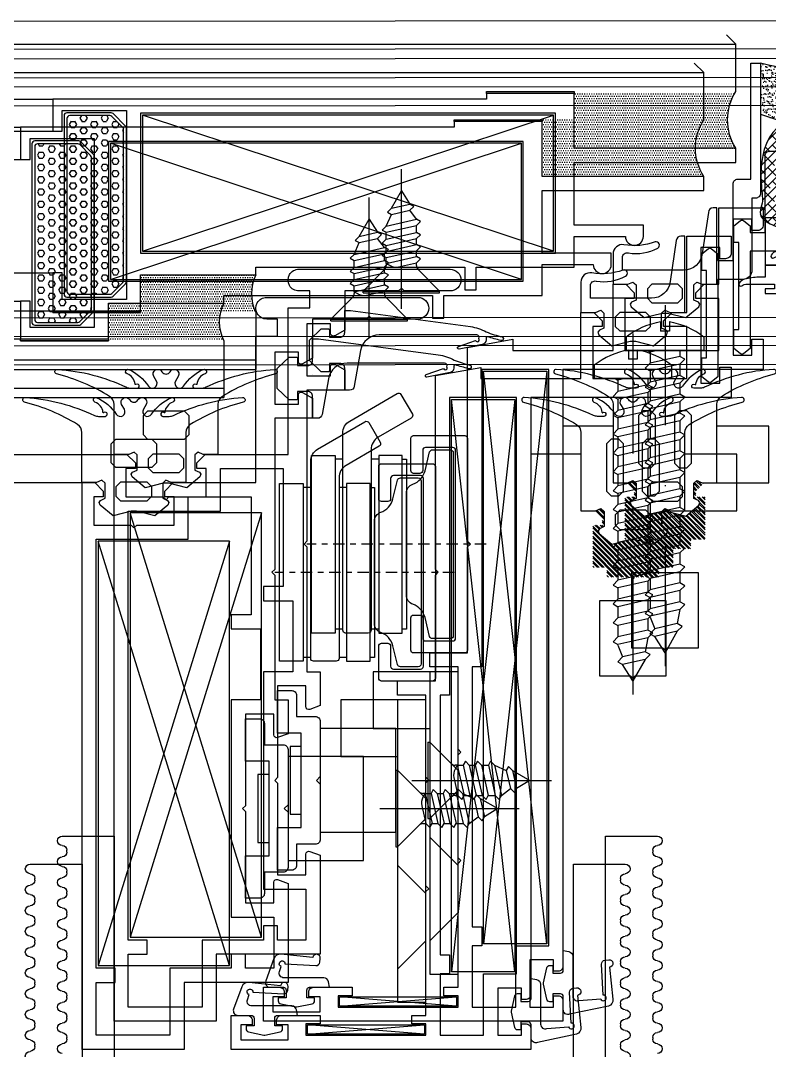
# Model space of a CAD drawing. Header units: inches. Extents: x 4821 to 127877, y 58012 to 433683.
# Drawn here: x 89971 to 90050.2, y 232329.3 to 232438.3 of the extents above; entities that cross this region are included whole.
import ezdxf
from ezdxf.xclip import XClip

# ---------------------------------------------------------------- set-up
doc = ezdxf.new("R2010")
doc.units = ezdxf.units.IN
doc.header["$MEASUREMENT"] = 0
doc.header["$XCLIPFRAME"] = 2
doc.linetypes.add('$1$Center', pattern=[29.999999, 12, -6, 6, -6])
doc.linetypes.add('$1$DASHDOT', pattern=[25.4, 12.7, -6.35, 0, -6.35])
for name, color, linetype in [('A-FURN-FIXD', 10, 'Continuous'), ('A-FURN-FREE', 10, 'Continuous'), ('A-GLAZ', 132, 'Continuous'), ('A-WAL-CMU', 7, 'Continuous'), ('A-WIN', 141, 'Continuous')]:
    doc.layers.add(name, color=color, linetype=linetype)

# ---------------------------------------------------------------- blocks, each defined once
blk = doc.blocks.new('$1$GTSY500502')
at = {"color": 151}
blk.add_lwpolyline([(-1.78, 2.38, -0.668179), (-2.07, 1.7), (-2.35, 1.7), (-2.35, 0), (-2.01, -0.29), (-1.68, 0), (0, 0), (0, -0.49), (-1, -0.49), (-1, -0.99), (1.91, -0.99, 0.15392), (2.48, -0.81, -0.807191), (2.77, -1.07, -0.191853), (2.18, -1.52, -0.072848), (0.68, -1.72), (0, -1.72), (0, -3), (-2.5, -3), (-2.5, -2.5, 0.414214), (-2.8, -2.2), (-8.2, -2.2, 0.414214), (-8.5, -2.5), (-8.5, -3), (-11, -3), (-11, -1.72), (-11.68, -1.72, -0.072848), (-13.18, -1.52, -0.191853), (-13.77, -1.07, -0.807191), (-13.48, -0.81, 0.15392), (-12.91, -0.99), (-10, -0.99), (-10, -0.49), (-11, -0.49), (-11, 0), (-9.32, 0), (-8.99, -0.29), (-8.65, 0), (-8.65, 1.7), (-8.93, 1.7, -0.668179), (-9.22, 2.38), (-7.8, 3.8), (-3.2, 3.8)], format="xyb", close=True, dxfattribs=at)
blk.add_lwpolyline([(-3.64, 0.49), (-4.13, 0), (-6.87, 0), (-7.36, 0.49), (-7.36, 1.47), (-6.87, 1.96), (-4.13, 1.96), (-3.64, 1.47)], close=True, dxfattribs=at)
blk = doc.blocks.new('$1$Fixed bracket Plan')
at = {"layer": 'A-FURN-FIXD'}
for p, q in [((76.3, 31), (76.1, 31)), ((78.5, 31), (78.3, 31)), ((80.7, 31), (80.5, 31)), ((82.9, 31), (82.7, 31)), ((85.1, 31), (84.9, 31)), ((87.3, 31), (87.1, 31)), ((89.5, 31), (89.3, 31)), ((91.7, 31), (91.5, 31)), ((93.9, 31), (93.7, 31)), ((96.1, 31), (95.9, 31)), ((96.6, 31.5), (96.6, 31.5)), ((97.6, 26), (97.6, 31.5)), ((9.7, 26), (97.6, 26)), ((97.6, -26), (9.7, -26)), ((97.6, -31.5), (97.6, -26)), ((76.1, -31), (76.3, -31)), ((78.3, -31), (78.5, -31)), ((80.5, -31), (80.7, -31)), ((82.7, -31), (82.9, -31)), ((84.9, -31), (85.1, -31)), ((87.1, -31), (87.3, -31)), ((89.3, -31), (89.5, -31)), ((91.5, -31), (91.7, -31)), ((93.7, -31), (93.9, -31)), ((95.9, -31), (96.1, -31))]:
    blk.add_line(p, q, dxfattribs=at)
for centre, start, end in [((75.1, 31.5), 0, 180), ((77.3, 31.5), 0, 180), ((79.5, 31.5), 0, 180), ((81.7, 31.5), 0, 180), ((83.9, 31.5), 0, 180), ((86.1, 31.5), 0, 180), ((88.3, 31.5), 0, 180), ((90.5, 31.5), 0, 180), ((92.7, 31.5), 0, 180), ((94.9, 31.5), 0, 180), ((97.1, 31.5), 0, 180), ((76.1, 31.5), 180, 270), ((76.3, 31.5), 270, 360), ((78.3, 31.5), 180, 270), ((78.5, 31.5), 270, 360), ((80.5, 31.5), 180, 270), ((80.7, 31.5), 270, 360), ((82.7, 31.5), 180, 270), ((82.9, 31.5), 270, 360), ((84.9, 31.5), 180, 270), ((85.1, 31.5), 270, 360), ((87.1, 31.5), 180, 270), ((87.3, 31.5), 270, 360), ((89.3, 31.5), 180, 270), ((89.5, 31.5), 270, 360), ((91.5, 31.5), 180, 270), ((91.7, 31.5), 270, 360), ((93.7, 31.5), 180, 270), ((93.9, 31.5), 270, 360), ((95.9, 31.5), 180, 270), ((96.1, 31.5), 270, 360), ((75.1, -31.5), 180, 0), ((76.1, -31.5), 90, 180), ((76.3, -31.5), 0, 90), ((77.3, -31.5), 180, 0), ((78.3, -31.5), 90, 180), ((78.5, -31.5), 0, 90), ((79.5, -31.5), 180, 0), ((80.5, -31.5), 90, 180), ((80.7, -31.5), 0, 90), ((81.7, -31.5), 180, 0), ((82.7, -31.5), 90, 180), ((82.9, -31.5), 0, 90), ((83.9, -31.5), 180, 0), ((84.9, -31.5), 90, 180), ((85.1, -31.5), 0, 90), ((86.1, -31.5), 180, 0), ((87.1, -31.5), 90, 180), ((87.3, -31.5), 0, 90), ((88.3, -31.5), 180, 0), ((89.3, -31.5), 90, 180), ((89.5, -31.5), 0, 90), ((90.5, -31.5), 180, 0), ((91.5, -31.5), 90, 180), ((91.7, -31.5), 0, 90), ((92.7, -31.5), 180, 0), ((93.7, -31.5), 90, 180), ((93.9, -31.5), 0, 90), ((94.9, -31.5), 180, 0), ((95.9, -31.5), 90, 180), ((96.1, -31.5), 0, 90), ((97.1, -31.5), 180, 0)]:
    blk.add_arc(centre, 0.5, start, end, dxfattribs=at)
blk = doc.blocks.new('$1$silicone2')
at = {"ltscale": 0.5}
h = blk.add_hatch(dxfattribs=at)
h.set_pattern_fill('ANSI38', color=21, scale=5.416667, style=0)
h.set_pattern_definition([(45, (28504.06546, 7659.8265), (-0.478770216, 0.478770216), []), (135, (28504.06546, 7659.8265), (-1.43631065, 0.478770216), [1.692708333, -1.015625])])
h.paths.add_polyline_path([(-12.41, 16.77), (-12.72, 16.52), (-12.91, 16.28), (-13.01, 16.04), (-13.03, 15.8), (-13, 15.57), (-12.95, 15.33), (-12.88, 15.09), (-12.82, 14.85), (-12.79, 14.61), (-12.79, 14.35), (-12.8, 14.07), (-12.83, 13.76), (-12.87, 13.43), (-12.9, 13.05), (-12.93, 12.63), (-12.95, 12.15), (-12.95, 11.61), (-12.92, 11.03), (-12.86, 10.41), (-12.75, 9.78), (-12.59, 9.14), (-12.37, 8.52), (-12.07, 7.92), (-11.7, 7.36), (-11.24, 6.85), (-10.71, 6.41), (-10.11, 6.02), (-9.45, 5.7), (-8.75, 5.45), (-8.02, 5.26), (-7.27, 5.15), (-6.5, 5.11), (-5.73, 5.15), (-4.98, 5.26), (-4.25, 5.45), (-3.55, 5.7), (-2.89, 6.02), (-2.29, 6.41), (-1.76, 6.85), (-1.3, 7.36), (-0.93, 7.92), (-0.63, 8.52), (-0.41, 9.14), (-0.25, 9.78), (-0.14, 10.41), (-0.08, 11.03), (-0.05, 11.61), (-0.05, 12.15), (-0.07, 12.63), (-0.1, 13.05), (-0.13, 13.43), (-0.17, 13.76), (-0.2, 14.07), (-0.21, 14.35), (-0.21, 14.61), (-0.18, 14.85), (-0.12, 15.09), (-0.05, 15.33), (0, 15.57), (0.03, 15.8), (0.01, 16.04), (-0.09, 16.28), (-0.28, 16.52), (-0.59, 16.77), (-1.03, 17.02), (-1.59, 17.28), (-2.25, 17.52), (-3, 17.73), (-3.81, 17.92), (-4.68, 18.07), (-5.58, 18.16), (-6.5, 18.19), (-7.42, 18.16), (-8.32, 18.07), (-9.19, 17.92), (-10, 17.73), (-10.75, 17.52), (-11.41, 17.28), (-11.97, 17.02)])
h = blk.add_hatch()
h.set_pattern_fill('AR-SAND', color=11, scale=0.325)
h.set_pattern_definition([(37.5, (28504.06546, 7705.84134), (-0.020472841, 0.626217725), [0, -0.494, 0, -0.5525, 0, -0.528125]), (7.5, (28504.0655, 7705.8413), (0.57517743, 0.917197471), [0, -0.2665, 0, -0.44525, 0, -0.170625]), (327.5, (28503.6657, 7705.84134), (1.012096105, 0.001839192), [0, -0.1625, 0, -0.585, 0, -0.76375]), (317.5, (28503.6657, 7705.8413), (0.976991146, 0.285244559), [0, -0.08125, 0, -0.3835, 0, -0.43875])])
edge = h.paths.add_edge_path()
edge.add_arc((-7.69, -32.01), 32.92, 88.3807, 99.2846)
edge.add_line((-13, 0.48), (-13, 5.42))
edge.add_line((-13, 5.42), (-10.47, 6.26))
edge.add_line((-10.47, 6.26), (-10.11, 6.02))
edge.add_line((-10.11, 6.02), (-9.45, 5.7))
edge.add_line((-9.45, 5.7), (-8.75, 5.45))
edge.add_line((-8.75, 5.45), (-8.02, 5.26))
edge.add_line((-8.02, 5.26), (-7.27, 5.15))
edge.add_line((-7.27, 5.15), (-6.5, 5.11))
edge.add_line((-6.5, 5.11), (-5.73, 5.15))
edge.add_line((-5.73, 5.15), (-4.98, 5.26))
edge.add_line((-4.98, 5.26), (-4.25, 5.45))
edge.add_line((-4.25, 5.45), (-3.55, 5.7))
edge.add_line((-3.55, 5.7), (-2.89, 6.02))
edge.add_line((-2.89, 6.02), (-2.53, 6.26))
edge.add_line((-2.53, 6.26), (0, 5.42))
edge.add_line((0, 5.42), (0, 0))
edge.add_arc((-6.5, -23.05), 23.95, 74.2533, 90.6193)
at = {"color": 21, "ltscale": 0.5}
blk.add_lwpolyline([(-12.41, 16.77), (-12.72, 16.52), (-12.91, 16.28), (-13.01, 16.04), (-13.03, 15.8), (-13, 15.57), (-12.95, 15.33), (-12.88, 15.09), (-12.82, 14.85), (-12.79, 14.61), (-12.79, 14.35), (-12.8, 14.07), (-12.83, 13.76), (-12.87, 13.43), (-12.9, 13.05), (-12.93, 12.63), (-12.95, 12.15), (-12.95, 11.61), (-12.92, 11.03), (-12.86, 10.41), (-12.75, 9.78), (-12.59, 9.14), (-12.37, 8.52), (-12.07, 7.92), (-11.7, 7.36), (-11.24, 6.85), (-10.71, 6.41), (-10.11, 6.02), (-9.45, 5.7), (-8.75, 5.45), (-8.02, 5.26), (-7.27, 5.15), (-6.5, 5.11), (-5.73, 5.15), (-4.98, 5.26), (-4.25, 5.45), (-3.55, 5.7), (-2.89, 6.02), (-2.29, 6.41), (-1.76, 6.85), (-1.3, 7.36), (-0.93, 7.92), (-0.63, 8.52), (-0.41, 9.14), (-0.25, 9.78), (-0.14, 10.41), (-0.08, 11.03), (-0.05, 11.61), (-0.05, 12.15), (-0.07, 12.63), (-0.1, 13.05), (-0.13, 13.43), (-0.17, 13.76), (-0.2, 14.07), (-0.21, 14.35), (-0.21, 14.61), (-0.18, 14.85), (-0.12, 15.09), (-0.05, 15.33), (0, 15.57), (0.03, 15.8), (0.01, 16.04), (-0.09, 16.28), (-0.28, 16.52), (-0.59, 16.77), (-1.03, 17.02), (-1.59, 17.28), (-2.25, 17.52), (-3, 17.73), (-3.81, 17.92), (-4.68, 18.07), (-5.58, 18.16), (-6.5, 18.19), (-7.42, 18.16), (-8.32, 18.07), (-9.19, 17.92), (-10, 17.73), (-10.75, 17.52), (-11.41, 17.28), (-11.97, 17.02)], close=True, dxfattribs=at)
blk.add_lwpolyline([(-10.47, 6.26), (-13, 5.42), (-13, 1), (-14, 0, -0.12901), (0, 0), (0, 5.42), (-2.53, 6.26)], format="xyb", dxfattribs=at)
blk = doc.blocks.new('$1$Stay Arm 93652400PI')
at = {"layer": 'A-FURN-FIXD', "linetype": '$1$Center', "ltscale": 0.1}
blk.add_line((147.23, 130.15), (147.23, 149.12), dxfattribs=at)
at = {"layer": 'A-FURN-FIXD'}
for p, q in [((138.23, 145.32), (138.23, 146.12)), ((156.23, 145.32), (156.23, 146.12)), ((138.23, 141.52), (138.23, 142.32)), ((138.23, 141.52), (138.23, 142.32)), ((156.23, 141.52), (156.23, 142.3))]:
    blk.add_line(p, q, dxfattribs=at)
for points in [[(137.83, 146.12), (137.83, 148.62), (156.63, 148.62), (156.63, 146.12)], [(137.83, 139.02), (156.63, 139.02), (156.63, 141.52), (137.83, 141.52)]]:
    blk.add_lwpolyline(points, close=True, dxfattribs=at)
for points in [[(157.25, 142.32), (138.13, 142.32, -0.414214), (137.83, 142.62), (137.83, 145.02, -0.414214), (138.13, 145.32), (158.97, 145.32, -0.26675), (160.27, 144.58), (163.18, 139.58, -0.414214), (163.08, 139.17), (161, 137.96, -0.414214), (160.59, 138.07), (158.55, 141.58, 0.26675)], [(137.47, 136.13), (139.47, 136.62, 0.253533), (140.87, 137.91, -0.319758), (141.82, 138.58), (152.65, 138.58, -0.319758), (153.59, 137.91, 0.253533), (155, 136.62), (157, 136.13, -0.344221), (157.22, 135.83), (157.22, 133.93, -0.414214), (156.92, 133.63), (137.54, 133.63, -0.414214), (137.24, 133.93), (137.24, 135.83, -0.344221)], [(158.43, 132.12), (136.03, 132.12, -0.414214), (135.73, 132.42), (135.73, 137.82, -0.414214), (136.03, 138.12), (139.43, 138.12, -0.414214), (139.73, 137.82), (139.73, 137.16, -0.414214), (139.43, 136.86), (137.29, 136.86, 0.414214), (136.99, 136.56), (136.99, 133.68, 0.414214), (137.29, 133.38), (157.17, 133.38, 0.414214), (157.47, 133.68), (157.47, 136.56, 0.414214), (157.17, 136.86), (155.03, 136.86, -0.414214), (154.73, 137.16), (154.73, 137.82, -0.414214), (155.03, 138.12), (158.43, 138.12, -0.414214), (158.73, 137.82), (158.73, 132.42, -0.414214)]]:
    blk.add_lwpolyline(points, format="xyb", close=True, dxfattribs=at)
blk.add_lwpolyline([(156.23, 139.02), (156.23, 138.58), (138.23, 138.58), (138.23, 139.02)], dxfattribs=at)
blk = doc.blocks.new('$1$GTSY500109')
at = {"layer": 'A-FURN-FIXD'}
blk.add_lwpolyline([(5.93, -8.75, 0.57735), (5.07, -8.75, -1), (4.2, -8.25), (4.49, -7.75, 0.965781), (3.64, -7.22, -0.138673), (1.56, -8.98, -1.037842), (1.37, -8.52, 0.283592), (2.23, -7.43, -0.584426), (2.31, -7.4, 1.39494), (2.44, -7), (1.75, -7, 0.111575), (1.32, -7.1, -0.09543), (-6.01, -9, -0.91232), (-6.08, -8.51, 0.076551), (-0.47, -6.14, 0.260148), (0, -5.29), (0, 0), (1.56, 0), (2.11, -0.24), (2.45, 0.05), (2.45, 1.67), (1.96, 1.89), (1.81, 2.1), (1.92, 2.38), (3.29, 3.53), (5.21, 3.03), (5.79, 3.03), (7.71, 3.53), (9.08, 2.38), (9.19, 2.1), (9.03, 1.89), (8.55, 1.67), (8.55, 0.05), (8.88, -0.24), (9.44, 0), (11, 0), (11, -5.29, 0.260148), (11.47, -6.14, 0.076551), (17.08, -8.51, -0.91232), (17, -9, -0.09543), (9.68, -7.1, 0.111575), (9.25, -7), (8.55, -7, 1.39494), (8.69, -7.4, -0.584426), (8.77, -7.43, 0.283592), (9.62, -8.52, -1.037842), (9.43, -8.98, -0.138673), (7.36, -7.22, 0.965781), (6.51, -7.75), (6.8, -8.25, -1)], format="xyb", close=True, dxfattribs=at)
for points in [[(4.13, -0.07), (3.64, 0.42), (3.64, 1.47), (4.13, 1.96), (6.87, 1.96), (7.36, 1.47), (7.36, 0.42), (6.87, -0.07)], [(3.59, -4.6), (3.1, -4.11), (3.1, -2.07), (3.59, -1.58), (7.41, -1.58), (7.9, -2.07), (7.9, -4.11), (7.41, -4.6)]]:
    blk.add_lwpolyline(points, close=True, dxfattribs=at)
blk = doc.blocks.new('$1$Flat head screw 4.2x9mm')
at = {"color": 2}
blk.add_line((0, 1.7), (0, -13.07), dxfattribs=at)
at = {"color": 71}
for p, q in [((-4.05, 0), (-4.05, -0.19)), ((4.05, 0), (-4.05, 0)), ((4.05, 0), (4.05, -0.19)), ((4.05, -0.19), (-4.05, -0.19)), ((-4.05, -0.19), (-1.78, -2.47)), ((4.05, -0.19), (1.78, -2.47)), ((-1.6, -3.17), (-2.02, -3.59)), ((0.29, -2.74), (-1.6, -3.17)), ((-1.6, -2.89), (-1.6, -3.17)), ((1.6, -3.1), (-1.6, -3.83)), ((1.6, -3.1), (1.19, -2.88)), ((1.6, -3.1), (1.6, -2.89)), ((1.6, -3.1), (1.6, -3.73)), ((-2.02, -3.59), (-1.6, -3.83)), ((1.6, -3.73), (-1.6, -4.45)), ((-1.6, -3.83), (-1.6, -4.45)), ((2.02, -3.96), (1.6, -3.73)), ((1.6, -4.38), (2.02, -3.96)), ((-1.6, -4.45), (-2.02, -4.87)), ((-2.02, -4.87), (-1.6, -5.11)), ((1.6, -4.38), (-1.6, -5.11)), ((1.6, -5.01), (-1.6, -5.73)), ((-1.6, -5.11), (-1.6, -5.73)), ((1.6, -4.38), (1.6, -5.01)), ((2.02, -5.24), (1.6, -5.01)), ((1.6, -5.66), (2.02, -5.24)), ((-1.6, -5.73), (-2.02, -6.15)), ((-2.02, -6.15), (-1.6, -6.39)), ((1.6, -5.66), (-1.6, -6.39)), ((-1.6, -6.39), (-1.6, -7.12)), ((1.6, -6.4), (-1.6, -7.12)), ((1.6, -5.66), (1.6, -6.4)), ((2.02, -6.63), (1.6, -6.4)), ((-1.6, -7.12), (-2.02, -7.55)), ((-2.02, -7.55), (-1.6, -7.78)), ((1.6, -7.05), (-1.6, -7.78)), ((1.6, -7.05), (1.06, -8.29)), ((1.6, -7.05), (2.02, -6.63)), ((-1.6, -7.78), (-0.88, -8.73)), ((1.06, -8.29), (-0.88, -8.73)), ((1.48, -8.52), (1.06, -8.29)), ((1.06, -8.95), (1.48, -8.52)), ((-0.88, -8.73), (-1.3, -9.15)), ((-1.3, -9.15), (-0.88, -9.38)), ((1.06, -8.95), (-0.88, -9.38)), ((0, -10.79), (-0.88, -9.38)), ((1.06, -8.95), (0, -10.79))]:
    blk.add_line(p, q, dxfattribs=at)
for centre, radius, start, end in [((-2.2, -2.89), 0.6, 0, 45), ((0.57, -3.99), 1.28, 60.7936, 102.7393), ((2.2, -2.89), 0.6, 135, 180)]:
    blk.add_arc(centre, radius, start, end, dxfattribs=at)
blk = doc.blocks.new('$1$closekit')
at = {"layer": 'A-FURN-FREE'}
for p, q in [((-19.4, 14), (-16.4, 17)), ((-19.4, 9), (-16.4, 6)), ((-19.4, 1.05), (-16.4, 4.05)), ((-16.4, 4.05), (-18.67, 1.78)), ((-16.21, 4.05), (-16.4, 4.05)), ((-16.4, -4.05), (-16.4, 4.05)), ((-16.21, -4.05), (-16.21, 4.05)), ((-25.36, 1.3), (-25.59, 0.88)), ((-24.94, 0.88), (-25.36, 1.3)), ((-23.99, 1.6), (-24.94, 0.88)), ((-23.75, 2.02), (-23.99, 1.6)), ((-23.26, -1.6), (-23.99, 1.6)), ((-23.33, 1.6), (-23.75, 2.02)), ((-22.61, -1.6), (-23.33, 1.6)), ((-22.6, 1.6), (-23.33, 1.6)), ((-22.36, 2.02), (-22.6, 1.6)), ((-21.87, -1.6), (-22.6, 1.6)), ((-21.94, 1.6), (-22.36, 2.02)), ((-21.32, 1.6), (-21.94, 1.6)), ((-21.22, -1.6), (-21.94, 1.6)), ((-21.08, 2.02), (-21.32, 1.6)), ((-20.59, -1.6), (-21.32, 1.6)), ((-20.66, 1.6), (-21.08, 2.02)), ((-20.04, 1.6), (-20.66, 1.6)), ((-19.94, -1.6), (-20.66, 1.6)), ((-19.8, 2.02), (-20.04, 1.6)), ((-19.31, -1.6), (-20.04, 1.6)), ((-19.38, 1.6), (-19.8, 2.02)), ((-18.95, -0.29), (-19.38, 1.6)), ((-19.1, 1.6), (-19.38, 1.6)), ((-14.51, 0), (-29.28, 0)), ((-27, 0), (-25.59, 0.88)), ((-25.15, -1.06), (-27, 0)), ((-25.15, -1.06), (-25.59, 0.88)), ((-24.5, -1.06), (-24.94, 0.88)), ((-25.15, -1.06), (-24.73, -1.48)), ((-24.73, -1.48), (-24.5, -1.06)), ((-23.26, -1.6), (-24.5, -1.06)), ((-19.4, -1.05), (-16.4, -4.05)), ((-23.26, -1.6), (-22.84, -2.02)), ((-22.84, -2.02), (-22.61, -1.6)), ((-21.87, -1.6), (-22.61, -1.6)), ((-21.87, -1.6), (-21.45, -2.02)), ((-21.45, -2.02), (-21.22, -1.6)), ((-20.59, -1.6), (-21.22, -1.6)), ((-20.59, -1.6), (-20.17, -2.02)), ((-20.17, -2.02), (-19.94, -1.6)), ((-19.31, -1.6), (-19.94, -1.6)), ((-19.31, -1.6), (-19.08, -1.19)), ((-19.31, -1.6), (-19.1, -1.6)), ((-16.4, -4.05), (-18.67, -1.78)), ((-16.21, -4.05), (-16.4, -4.05))]:
    blk.add_line(p, q, dxfattribs=at)
blk.add_lwpolyline([(-16.4, -11.5), (-16.4, 20.5), (-19.4, 20.5), (-19.4, -11.5), (-10.4, -11.5), (-10.4, -5.5), (-16.4, -5.5)], dxfattribs=at)
blk.add_lwpolyline([(-4.3, -6.75, -0.414214), (-4.8, -6.25), (-4.8, -0.4), (-4.4, 0), (-4.8, 0.4), (-4.8, 6.25, -0.414214), (-4.3, 6.75), (-2.3, 6.75), (-2.3, 9, -0.414214), (-1.8, 9.5), (-0.3, 9.5), (-0.3, 5), (-2.8, 5), (-2.8, -5), (-0.3, -5), (-0.3, -9.5), (-1.8, -9.5, -0.414214), (-2.3, -9), (-2.3, -6.75)], format="xyb", close=True, dxfattribs=at)
for points in [[(-12.8, 5.5), (-12.8, -5.5), (-4.8, -5.5), (-4.8, 5.5)], [(-2.8, -3.59), (-1.62, -3.59), (-1.62, 3.59), (-2.8, 3.59)]]:
    blk.add_lwpolyline(points, close=True, dxfattribs=at)
for centre, radius, start, end in [((-19.1, 2.2), 0.6, 270, 315), ((-20.2, -0.57), 1.28, 330.7936, 12.7393), ((-19.1, -2.2), 0.6, 45, 90)]:
    blk.add_arc(centre, radius, start, end, dxfattribs=at)
blk = doc.blocks.new('$1$latsg')
at = {"color": 16}
blk.add_line((0, -4.63), (0, -4.63), dxfattribs=at)
at = {"color": 151}
blk.add_lwpolyline([(0, -2.33, -0.414214), (-0.5, -2.83), (-1.6, -2.83), (-1.6, -2.05, 0.414214), (-1.7, -1.95), (-2.49, -1.95), (-3.73, -3.14), (-3.73, -5.28), (-2.49, -6.47), (-1.7, -6.47, 0.414214), (-1.6, -6.37), (-1.6, -5.59), (-0.5, -5.59, -0.414214), (0, -6.09), (0, -8.42), (0.49, -8.42, 0.033024), (0.62, -8.41), (13.31, -6.73, 0.089231), (14.99, -6.16, -0.031349), (16.66, -5.63, 1.042186), (16.52, -5.25, 0.003956), (15.1, -5.64, -0.540004), (14.96, -5.55), (14.96, -5.32, 0.357511), (14.56, -4.83), (12.11, -4.34, 0.933108), (12.03, -4.63), (13.86, -5.26, -1.216572), (14.2, -5.46, -0.554991), (13.97, -5.84), (3.65, -5.84, -0.36397), (1.68, -4.19), (1.02, -0.41, 0.36397), (0.52, 0), (0, 0)], format="xyb", close=True, dxfattribs=at)
blk = doc.blocks.new('$1$GTSY500112')
at = {"layer": 'A-FURN-FIXD'}
blk.add_lwpolyline([(5.93, -11.75, 0.57735), (5.07, -11.75, -1), (4.2, -11.25), (4.49, -10.75, 0.965781), (3.64, -10.22, -0.138673), (1.56, -11.98, -1.037842), (1.37, -11.52, 0.283592), (2.23, -10.43, -0.584426), (2.31, -10.4, 1.39494), (2.44, -10), (1.75, -10, 0.111575), (1.32, -10.1, -0.09543), (-6.01, -12, -0.91232), (-6.08, -11.51, 0.076551), (-0.47, -9.14, 0.260148), (0, -8.29), (0, 0), (1.56, 0), (2.11, -0.24), (2.45, 0.05), (2.45, 1.67), (1.96, 1.89), (1.81, 2.1), (1.92, 2.38), (3.29, 3.53), (5.21, 3.03), (5.79, 3.03), (7.71, 3.53), (9.08, 2.38), (9.19, 2.1), (9.03, 1.89), (8.55, 1.67), (8.55, 0.05), (8.88, -0.24), (9.44, 0), (11, 0), (11, -8.29, 0.260148), (11.47, -9.14, 0.076551), (17.08, -11.51, -0.91232), (17, -12, -0.09543), (9.68, -10.1, 0.111575), (9.25, -10), (8.55, -10, 1.39494), (8.69, -10.4, -0.584426), (8.77, -10.43, 0.283592), (9.62, -11.52, -1.037842), (9.43, -11.98, -0.138673), (7.36, -10.22, 0.965781), (6.51, -10.75), (6.8, -11.25, -1)], format="xyb", close=True, dxfattribs=at)
for points in [[(4.13, -0.07), (3.64, 0.42), (3.64, 1.47), (4.13, 1.96), (6.87, 1.96), (7.36, 1.47), (7.36, 0.42), (6.87, -0.07)], [(4.01, -1.58), (4.5, -2.07), (4.5, -7.11), (4.01, -7.6), (3.19, -7.6), (2.7, -7.11), (2.7, -2.07), (3.19, -1.58)], [(7.81, -7.6), (6.99, -7.6), (6.5, -7.11), (6.5, -2.07), (6.99, -1.58), (7.81, -1.58), (8.3, -2.07), (8.3, -7.11)]]:
    blk.add_lwpolyline(points, close=True, dxfattribs=at)
blk = doc.blocks.new('$1$butile2')
h = blk.add_hatch(color=11)
h.dxf.hatch_style = 1
h.paths.add_polyline_path([(9.3, 0.2), (0, 0.2), (0, 0), (9.3, 0)])
at = {"color": 11}
blk.add_lwpolyline([(9.3, 0.2), (0, 0.2), (0, 0), (9.3, 0)], close=True, dxfattribs=at)
blk = doc.blocks.new('$1$inner silicone')
h = blk.add_hatch()
h.set_pattern_fill('DOTS', scale=4)
h.paths.add_polyline_path([(12.2, 0), (12.2, -0.2), (12.2, -4), (0, -4, 0.23607), (0, 0)])
at = {"color": 7}
blk.add_line((12.2, -0.2), (12.2, 0), dxfattribs=at)
blk.add_arc((-4, -2), 4.47, 333.4347, 26.5653, dxfattribs=at)
blk = doc.blocks.new('$1$RHS4.2x32')
at = {"layer": 'A-FURN-FIXD'}
for p, q in [((1.42, 4.1), (0, 4.1)), ((0, -4.1), (0, 4.1)), ((-29.98, 1.61), (-30.26, 1.09)), ((-29.45, 1.09), (-29.98, 1.61)), ((-28.23, 1.58), (-29.45, 1.09)), ((-27.85, 2.1), (-28.13, 1.58)), ((-27.42, -1.58), (-28.13, 1.58)), ((-27.33, 1.58), (-27.85, 2.1)), ((-26.14, 1.58), (-27.33, 1.58)), ((-26.61, -1.58), (-27.33, 1.58)), ((-25.85, 2.1), (-26.14, 1.58)), ((-25.42, -1.58), (-26.14, 1.58)), ((-25.33, 1.58), (-25.85, 2.1)), ((-24.61, -1.58), (-25.33, 1.58)), ((-24.14, 1.58), (-25.33, 1.58)), ((-23.85, 2.1), (-24.14, 1.58)), ((-23.43, -1.58), (-24.14, 1.58)), ((-23.33, 1.58), (-23.85, 2.1)), ((-22.62, -1.58), (-23.33, 1.58)), ((-22.14, 1.58), (-23.33, 1.58)), ((-21.86, 2.1), (-22.14, 1.58)), ((-21.43, -1.58), (-22.14, 1.58)), ((-21.33, 1.58), (-21.86, 2.1)), ((-20.62, -1.58), (-21.33, 1.58)), ((-20.15, 1.58), (-21.33, 1.58)), ((-19.86, 2.1), (-20.15, 1.58)), ((-19.43, -1.58), (-20.15, 1.58)), ((-19.86, 2.1), (-19.34, 1.58)), ((-18.62, -1.58), (-19.34, 1.58)), ((-18.15, 1.58), (-19.34, 1.58)), ((-17.86, 2.1), (-18.15, 1.58)), ((-17.43, -1.58), (-18.15, 1.58)), ((-17.34, 1.58), (-17.86, 2.1)), ((-16.63, -1.58), (-17.34, 1.58)), ((-16.15, 1.58), (-17.34, 1.58)), ((-15.86, 2.1), (-16.15, 1.58)), ((-15.44, -1.58), (-16.15, 1.58)), ((-15.34, 1.58), (-15.86, 2.1)), ((-14.63, -1.58), (-15.34, 1.58)), ((-14.15, 1.58), (-15.34, 1.58)), ((-13.87, 2.1), (-14.15, 1.58)), ((-13.44, -1.58), (-14.15, 1.58)), ((-13.44, -1.58), (-14.15, 1.58)), ((-13.34, 1.58), (-13.87, 2.1)), ((-12.63, -1.58), (-13.34, 1.58)), ((-12.16, 1.58), (-13.34, 1.58)), ((-11.87, 2.1), (-12.16, 1.58)), ((-11.44, -1.58), (-12.16, 1.58)), ((-11.35, 1.58), (-11.87, 2.1)), ((-10.63, -1.58), (-11.35, 1.58)), ((-10.16, 1.58), (-11.35, 1.58)), ((-9.87, 2.1), (-10.16, 1.58)), ((-9.45, -1.58), (-10.16, 1.58)), ((-9.35, 1.58), (-9.87, 2.1)), ((-8.64, -1.58), (-9.35, 1.58)), ((-8.16, 1.58), (-9.35, 1.58)), ((-7.88, 2.1), (-8.16, 1.58)), ((-7.45, -1.58), (-8.16, 1.58)), ((-7.35, 1.58), (-7.88, 2.1)), ((-6.64, -1.58), (-7.35, 1.58)), ((-6.17, 1.58), (-7.35, 1.58)), ((-5.88, 2.1), (-6.17, 1.58)), ((-5.45, -1.58), (-6.17, 1.58)), ((-5.36, 1.58), (-5.88, 2.1)), ((-4.64, -1.58), (-5.36, 1.58)), ((-4.17, 1.58), (-5.36, 1.58)), ((-3.88, 2.1), (-4.17, 1.58)), ((-3.45, -1.58), (-4.17, 1.58)), ((-3.45, -1.58), (-4.17, 1.58)), ((-3.36, 1.58), (-3.88, 2.1)), ((-2.64, -1.58), (-3.36, 1.58)), ((-2.17, 1.58), (-3.36, 1.58)), ((-1.88, 2.1), (-2.17, 1.58)), ((-1.46, -1.58), (-2.17, 1.58)), ((-1.36, 1.58), (-1.88, 2.1)), ((-0.65, -1.58), (-1.36, 1.58)), ((-0.17, 1.58), (-1.36, 1.58)), ((0, 1.89), (-0.17, 1.58)), ((0, 0.81), (-0.17, 1.58)), ((-32, 0), (-30.26, 1.09)), ((-29.72, -1.3), (-32, 0)), ((-29.72, -1.3), (-30.26, 1.09)), ((-28.91, -1.3), (-29.45, 1.09)), ((3.05, 0.46), (2.04, 0.46)), ((2.04, -0.46), (2.04, 0.46)), ((3.05, -0.46), (2.04, -0.46)), ((-29.72, -1.3), (-29.2, -1.82)), ((-29.2, -1.82), (-28.91, -1.3)), ((-27.42, -1.58), (-28.91, -1.3)), ((-27.42, -1.58), (-26.9, -2.1)), ((-26.9, -2.1), (-26.61, -1.58)), ((-25.42, -1.58), (-26.61, -1.58)), ((-25.42, -1.58), (-24.9, -2.1)), ((-24.9, -2.1), (-24.61, -1.58)), ((-23.43, -1.58), (-24.61, -1.58)), ((-23.43, -1.58), (-22.9, -2.1)), ((-22.9, -2.1), (-22.62, -1.58)), ((-21.43, -1.58), (-22.62, -1.58)), ((-21.43, -1.58), (-20.91, -2.1)), ((-20.91, -2.1), (-20.62, -1.58)), ((-19.43, -1.58), (-20.62, -1.58)), ((-19.43, -1.58), (-18.91, -2.1)), ((-18.91, -2.1), (-18.62, -1.58)), ((-17.43, -1.58), (-18.62, -1.58)), ((-17.43, -1.58), (-16.91, -2.1)), ((-16.91, -2.1), (-16.63, -1.58)), ((-15.44, -1.58), (-16.63, -1.58)), ((-15.44, -1.58), (-14.91, -2.1)), ((-14.91, -2.1), (-14.63, -1.58)), ((-13.44, -1.58), (-14.63, -1.58)), ((-13.44, -1.58), (-12.92, -2.1)), ((-12.92, -2.1), (-12.63, -1.58)), ((-11.44, -1.58), (-12.63, -1.58)), ((-11.44, -1.58), (-10.92, -2.1)), ((-10.92, -2.1), (-10.63, -1.58)), ((-9.45, -1.58), (-10.63, -1.58)), ((-9.45, -1.58), (-8.92, -2.1)), ((-8.92, -2.1), (-8.64, -1.58)), ((-7.45, -1.58), (-8.64, -1.58)), ((-7.45, -1.58), (-6.93, -2.1)), ((-6.93, -2.1), (-6.64, -1.58)), ((-5.45, -1.58), (-6.64, -1.58)), ((-5.45, -1.58), (-4.93, -2.1)), ((-4.93, -2.1), (-4.64, -1.58)), ((-3.45, -1.58), (-4.64, -1.58)), ((-3.45, -1.58), (-2.93, -2.1)), ((-2.93, -2.1), (-2.64, -1.58)), ((-1.46, -1.58), (-2.64, -1.58)), ((-1.46, -1.58), (-0.93, -2.1)), ((-0.93, -2.1), (-0.65, -1.58)), ((0, -1.58), (-0.65, -1.58)), ((1.42, -4.1), (0, -4.1))]:
    blk.add_line(p, q, dxfattribs=at)
at = {"layer": 'A-FURN-FIXD', "linetype": '$1$DASHDOT'}
blk.add_line((4.78, 0), (-34, 0), dxfattribs=at)
at = {"layer": 'A-FURN-FIXD'}
for centre, start, end in [((-5.01, -0.91), 9.6294, 37.9057), ((-5.01, 0.91), 322.0943, 350.3706)]:
    blk.add_arc(centre, 8.15, start, end, dxfattribs=at)
blk = doc.blocks.new('CURTT')
at = {"layer": 'A-FURN-FIXD', "extrusion": (1.56101e-06, 5.69003e-07, 1)}
h = blk.add_hatch(dxfattribs=at)
h.set_pattern_fill('DOTS', color=256, scale=4, angle=179.9998)
h.set_pattern_definition([(179.999781, (913475.02163, -1516841.0507), (-0.1250009554, -0.249999522), [0, -0.25])])
h.paths.add_polyline_path([(905556.88, -1520287.19), (905539.78, -1520287.19, 0.293351), (905539.78, -1520281.19), (905556.88, -1520281.19), (905556.88, -1520281.39)])
h = blk.add_hatch(dxfattribs=at)
h.set_pattern_fill('HEX', color=256, scale=3, angle=179.9998)
h.set_pattern_definition([(179.999781, (907119.1475, -1514499.8986), (-2.48e-06, -0.64951905), [0.375, -0.75]), (299.999781, (907119.1475, -1514499.8986), (0.56250124, 0.32475738), [0.375, -0.75]), (239.999781, (907118.7725, -1514499.8986), (0.56249876, -0.324761676), [0.375, -0.75])])
edge = h.paths.add_edge_path()
edge.add_line((905610.28, -1520302.64), (905606.03, -1520302.64))
edge.add_arc((905606.03, -1520302.34), 0.3, 944.9998, 989.9998, ccw=False)
edge.add_line((905605.82, -1520302.56), (905604.67, -1520301.41))
edge.add_arc((905604.88, -1520301.19), 0.3, 899.9998, 944.9998, ccw=False)
edge.add_line((905604.58, -1520301.19), (905604.58, -1520285.19))
edge.add_arc((905604.88, -1520285.19), 0.3, 854.9998, 899.9998, ccw=False)
edge.add_line((905604.67, -1520284.98), (905605.82, -1520283.83))
edge.add_arc((905606.03, -1520284.04), 0.3, 809.9998, 854.9998, ccw=False)
edge.add_line((905606.03, -1520283.74), (905610.28, -1520283.74))
edge.add_arc((905610.28, -1520284.04), 0.3, 719.9998, 809.9998, ccw=False)
edge.add_line((905610.58, -1520284.04), (905610.58, -1520302.34))
edge.add_arc((905610.28, -1520302.34), 0.3, 989.9998, 1079.9998, ccw=False)
h = blk.add_hatch(dxfattribs=at)
h.set_pattern_fill('ANSI32', color=256, angle=179.9998)
h.set_pattern_definition([(224.999781, (893091.2838, -1521939.0115), (0.26516403, -0.265166056), []), (224.999781, (893091.10704, -1521939.0115), (0.26516403, -0.265166056), [])])
h.paths.add_polyline_path([(905543.03, -1520328.59), (905544.53, -1520328.59), (905544.53, -1520329.59), (905546.98, -1520329.59), (905547.28, -1520329.89), (905547.58, -1520329.59), (905550.03, -1520329.59), (905550.03, -1520328.59), (905551.53, -1520328.59), (905551.53, -1520324.09), (905550.53, -1520324.09), (905550.53, -1520323.49), (905551.43, -1520322.59), (905551.22, -1520322.59), (905550.67, -1520322.35), (905550.33, -1520322.65), (905550.33, -1520324.27), (905550.82, -1520324.48), (905550.97, -1520324.69), (905550.87, -1520324.97), (905549.5, -1520326.12), (905547.57, -1520325.63), (905547, -1520325.63), (905545.07, -1520326.12), (905543.7, -1520324.97), (905543.6, -1520324.69), (905543.75, -1520324.48), (905544.23, -1520324.27), (905544.23, -1520322.65), (905543.9, -1520322.35), (905543.35, -1520322.59), (905543.13, -1520322.59), (905544.03, -1520323.49), (905544.03, -1520324.09), (905543.03, -1520324.09)])
for p, q in [((905539.78, -1520281.19, 0), (905539.78, -1520276.19, 0)), ((905602.58, -1520298.09, 0), (905559.08, -1520283.69, 0)), ((905559.08, -1520298.09, 0), (905602.58, -1520283.69, 0)), ((905559.78, -1520310.79, 0), (905566.48, -1520371.39, 0)), ((905559.78, -1520371.39, 0), (905566.48, -1520310.79, 0)), ((905589.98, -1520370.69, 0), (905603.88, -1520325.79, 0)), ((905589.98, -1520325.79, 0), (905603.88, -1520370.69, 0)), ((905569.33, -1520377.99, 0), (905581.73, -1520376.99, 0)), ((905581.73, -1520377.99, 0), (905569.33, -1520376.99, 0))]:
    blk.add_line(p, q, dxfattribs=at)
at = {"layer": 'A-FURN-FIXD', "extrusion": (1.56101e-06, 5.69003e-07, 1), "elevation": 0.55}
for points in [[(905534.28, -1520289.49), (905534.68, -1520289.49), (905534.68, -1520297.1, 0.414214), (905535.68, -1520298.1), (905538.28, -1520298.1), (905538.28, -1520308.39), (905538.95, -1520308.93, 0.352941), (905539.32, -1520308.93), (905539.98, -1520308.39), (905539.98, -1520306.39), (905539.48, -1520306.39), (905539.48, -1520297.15), (905539.98, -1520297.15), (905539.98, -1520295.4), (905539.32, -1520294.86, 0.352941), (905538.95, -1520294.86), (905538.28, -1520295.4), (905538.28, -1520296.1), (905536.68, -1520296.1), (905536.68, -1520287.99, 0.414214), (905536.18, -1520287.49), (905534.78, -1520287.49), (905534.78, -1520275.19), (905533.78, -1520275.19), (905533.78, -1520288.99, 0.414214)], [(905610.88, -1520302.64, -0.414214), (905610.58, -1520302.94), (905605.91, -1520302.94, -0.198912), (905605.7, -1520302.86), (905604.37, -1520301.53, -0.198912), (905604.28, -1520301.32), (905604.28, -1520285.07, -0.198912), (905604.37, -1520284.86), (905605.7, -1520283.53, -0.198912), (905605.91, -1520283.44), (905610.58, -1520283.44, -0.414214), (905610.88, -1520283.74)], [(905610.28, -1520302.64), (905606.03, -1520302.64, -0.198912), (905605.82, -1520302.56), (905604.67, -1520301.41, -0.198912), (905604.58, -1520301.19), (905604.58, -1520285.19, -0.198912), (905604.67, -1520284.98), (905605.82, -1520283.83, -0.198912), (905606.03, -1520283.74), (905610.28, -1520283.74, -0.414214), (905610.58, -1520284.04), (905610.58, -1520302.34, -0.414214)], [(905513.18, -1520293.61), (905513.18, -1520290.81, -1.010051), (905514.6, -1520289.39), (905517.37, -1520289.39, -1.010051), (905518.78, -1520290.81), (905518.78, -1520291.59), (905533.28, -1520291.59), (905533.28, -1520296.59), (905518.93, -1520296.59, -1.08744)], [(905570.03, -1520299.99, 1), (905570.03, -1520302.29), (905574.88, -1520302.29), (905575.18, -1520301.99), (905575.48, -1520302.29), (905581.18, -1520302.29), (905581.18, -1520306.43), (905582.23, -1520307.03, 0.57735), (905582.68, -1520306.77), (905582.68, -1520305.79), (905585.18, -1520305.79), (905585.18, -1520311.29), (905582.68, -1520311.29), (905582.68, -1520310.31, 0.57735), (905582.23, -1520310.05), (905581.18, -1520310.66), (905581.18, -1520312.79), (905585.18, -1520312.79), (905585.18, -1520328.79), (905585.48, -1520329.09), (905585.18, -1520329.39), (905585.18, -1520342.59), (905583.78, -1520342.59), (905583.78, -1520346.18), (905584.88, -1520346.58, 0.520567), (905585.28, -1520346.29), (905585.28, -1520344.09), (905588.28, -1520344.09), (905588.28, -1520353.79), (905588.58, -1520354.09), (905588.28, -1520354.39), (905588.28, -1520364.09), (905585.28, -1520364.09), (905585.28, -1520361.89, 0.520567), (905584.88, -1520361.61), (905583.78, -1520362.01), (905583.78, -1520372.49), (905594.78, -1520372.49), (905594.78, -1520379.59), (905605.58, -1520379.59), (905605.58, -1520319.59), (905605.58, -1520319.59), (905604.23, -1520319.59), (905603.33, -1520320.49), (905603.33, -1520321.09), (905604.33, -1520321.09), (905604.33, -1520324.09), (905600.38, -1520324.09), (905600.08, -1520324.39), (905599.78, -1520324.09), (905595.83, -1520324.09), (905595.83, -1520321.09), (905596.83, -1520321.09), (905596.83, -1520320.49), (905595.93, -1520319.59), (905587.18, -1520319.59), (905587.18, -1520304.09), (905584.88, -1520304.09), (905584.88, -1520302.29), (905586.03, -1520302.29, 1), (905586.03, -1520299.99)], [(905558.35, -1520374.5, -0.414214), (905558.05, -1520374.2), (905558.05, -1520372.09), (905557.47, -1520372.2, 0.36397), (905557.05, -1520372.69), (905557.05, -1520376.92, -0.512727), (905556.39, -1520377.39), (905554.08, -1520377.21, -2.014387), (905553.81, -1520376.81), (905553.99, -1520373.54, 0.39893), (905553.63, -1520373.12), (905553.23, -1520373.07, 1), (905553.15, -1520373.87), (905552.79, -1520377.25, 0.344245), (905553.25, -1520377.99), (905557.38, -1520378.85, 0.520567), (905558.05, -1520378.38), (905558.05, -1520376.98, -0.414214), (905558.35, -1520376.68), (905559.15, -1520376.68), (905559.15, -1520377.52), (905559.48, -1520377.52, 0.360315), (905559.79, -1520377.26), (905560.13, -1520375.65, 0.094006), (905560.13, -1520375.53), (905559.79, -1520373.92, 0.360315), (905559.48, -1520373.67), (905559.15, -1520373.67), (905559.15, -1520374.5)], [(905585.19, -1520376.29, 0.414214), (905584.89, -1520375.99), (905582.78, -1520375.99), (905582.89, -1520375.41, -0.36397), (905583.38, -1520374.99), (905587.61, -1520374.99, 0.512727), (905588.08, -1520374.33), (905587.9, -1520373.79, 2.014387), (905587.5, -1520373.52), (905584.23, -1520373.69, -0.39893), (905583.81, -1520373.33), (905583.77, -1520372.93, -1), (905584.56, -1520372.85), (905587.94, -1520372.5, -0.344245), (905588.68, -1520372.96), (905589.54, -1520375.32, -0.520567), (905589.07, -1520375.99), (905587.67, -1520375.99, 0.414214), (905587.37, -1520376.29), (905587.37, -1520377.09), (905588.21, -1520377.09), (905588.21, -1520377.42, -0.360315), (905587.95, -1520377.73), (905586.34, -1520378.07, -0.094006), (905586.23, -1520378.07), (905584.62, -1520377.73, -0.360315), (905584.36, -1520377.42), (905584.36, -1520377.09), (905585.19, -1520377.09)]]:
    blk.add_lwpolyline(points, format="xyb", close=True, dxfattribs=at)
for points in [[(905602.78, -1520304.39), (905602.78, -1520300.59), (905590.58, -1520300.59), (905590.58, -1520299.79), (905568.48, -1520299.79), (905568.48, -1520302.19), (905567.28, -1520302.19), (905567.28, -1520299.79), (905556.88, -1520299.79), (905556.88, -1520296.52), (905551.47, -1520296.52, -1), (905549.57, -1520296.52), (905549.57, -1520295.32), (905556.88, -1520295.32), (905556.88, -1520288.69), (905539.78, -1520288.69), (905539.78, -1520287.19), (905556.88, -1520287.19), (905556.88, -1520281.39), (905566.18, -1520281.39), (905566.18, -1520281.99), (905612.08, -1520281.99), (905612.08, -1520285.39), (905611.08, -1520285.39), (905611.08, -1520283.19), (905604.28, -1520283.19), (905604.28, -1520303.19), (905611.08, -1520303.19), (905611.08, -1520300.39), (905612.08, -1520300.39), (905612.08, -1520304.39)], [(905558.08, -1520373.79), (905558.08, -1520373.79, 0.414214), (905558.58, -1520374.29), (905559.08, -1520374.29), (905559.08, -1520373.09), (905561.58, -1520373.09), (905561.58, -1520378.09), (905559.08, -1520378.09), (905559.08, -1520376.89), (905558.58, -1520376.89, 0.414214), (905558.08, -1520377.39), (905558.08, -1520379.59), (905589.78, -1520379.59), (905589.78, -1520375.99), (905588.08, -1520375.99, 0.414214), (905587.58, -1520376.49), (905587.58, -1520376.99), (905588.78, -1520376.99), (905588.78, -1520378.59), (905583.78, -1520378.59), (905583.78, -1520376.99), (905584.98, -1520376.99), (905584.98, -1520376.49, 0.414214), (905584.48, -1520375.99), (905580.38, -1520375.99), (905580.38, -1520376.89), (905581.88, -1520376.89), (905581.88, -1520378.09), (905569.18, -1520378.09), (905569.18, -1520376.89), (905570.68, -1520376.89), (905570.68, -1520375.99), (905569.18, -1520375.99), (905569.18, -1520362.89), (905568.88, -1520362.59), (905569.18, -1520362.29), (905569.18, -1520351.39), (905568.88, -1520351.09), (905569.18, -1520350.79), (905569.18, -1520342.09), (905572.18, -1520342.09), (905572.18, -1520340.59), (905568.18, -1520340.59), (905568.18, -1520329.39), (905567.88, -1520329.09), (905568.18, -1520328.79), (905568.18, -1520308.28), (905563.37, -1520307.4), (905563.37, -1520308.59), (905552.78, -1520308.59), (905552.78, -1520301.59), (905551.43, -1520301.59), (905550.53, -1520302.49), (905550.53, -1520303.09), (905551.53, -1520303.09), (905551.53, -1520308.59), (905541.58, -1520308.59), (905541.58, -1520303.09), (905544.03, -1520303.09), (905544.03, -1520302.49), (905543.13, -1520301.59), (905541.58, -1520301.59), (905541.58, -1520293.5), (905536.88, -1520293.5), (905536.88, -1520295.3, 0.414214), (905537.48, -1520295.9), (905538.08, -1520295.9), (905538.08, -1520294.7), (905540.08, -1520294.7), (905540.08, -1520309.09), (905538.08, -1520309.09), (905538.08, -1520307.39), (905536.88, -1520307.39), (905536.88, -1520310.59), (905558.08, -1520310.59), (905558.08, -1520373.79)], [(905551.78, -1520298.76, 0.488949), (905551.16, -1520298.27, -0.16488), (905548.05, -1520297.75, -0.929317), (905548.33, -1520297.11, 0.129525), (905551.62, -1520297.4, -0.464824), (905552.78, -1520298.39), (905552.78, -1520301.59), (905551.23, -1520301.59), (905550.67, -1520301.35), (905550.34, -1520301.65), (905550.34, -1520303.27), (905550.82, -1520303.48), (905550.98, -1520303.69), (905550.87, -1520303.97), (905549.5, -1520305.12), (905547.57, -1520304.63), (905547, -1520304.63), (905545.08, -1520305.12), (905543.71, -1520303.97), (905543.6, -1520303.69), (905543.75, -1520303.48), (905544.24, -1520303.27), (905544.24, -1520301.65), (905543.9, -1520301.35), (905543.35, -1520301.59), (905541.78, -1520301.59), (905541.78, -1520293.5), (905542.19, -1520293.5, -0.404624), (905542.69, -1520293.98), (905543.33, -1520298.33, 0.37979), (905545.32, -1520300.09), (905551.78, -1520300.09), (905551.78, -1520298.76), (905551.78, -1520298.77)]]:
    blk.add_lwpolyline(points, format="xyb", dxfattribs=at)
for points in [[(905558.88, -1520298.29), (905558.88, -1520283.49), (905602.78, -1520283.49), (905602.78, -1520298.29)], [(905559.08, -1520298.09), (905559.08, -1520283.69), (905602.58, -1520283.69), (905602.58, -1520298.09)], [(905548.66, -1520301.59), (905549.15, -1520302.08), (905549.15, -1520303.06), (905548.66, -1520303.55), (905545.91, -1520303.55), (905545.42, -1520303.06), (905545.42, -1520302.08), (905545.91, -1520301.59)], [(905566.68, -1520342.09), (905567.68, -1520342.09), (905567.68, -1520369.59), (905566.68, -1520369.59), (905566.68, -1520371.59), (905567.68, -1520371.59), (905567.68, -1520378.09), (905563.08, -1520378.09), (905563.08, -1520371.59), (905559.58, -1520371.59), (905559.58, -1520310.59), (905566.68, -1520310.59)], [(905559.78, -1520371.39), (905566.48, -1520371.39), (905566.48, -1520310.79), (905559.78, -1520310.79)], [(905589.78, -1520365.59), (905585.28, -1520365.59), (905585.28, -1520370.99), (905588.28, -1520370.99), (905588.28, -1520369.49), (905589.78, -1520369.49), (905589.78, -1520370.99), (905596.28, -1520370.99), (905596.28, -1520378.09), (905604.08, -1520378.09), (905604.08, -1520372.49), (905602.08, -1520372.49), (905602.08, -1520370.99), (905604.08, -1520370.99), (905604.08, -1520325.59), (905594.33, -1520325.59), (905594.33, -1520321.09), (905587.68, -1520321.09), (905587.68, -1520333.59), (905589.78, -1520333.59), (905589.78, -1520335.09), (905586.68, -1520335.09), (905586.68, -1520342.59), (905589.78, -1520342.59)], [(905603.88, -1520370.69), (905589.98, -1520370.69), (905589.98, -1520325.79), (905603.88, -1520325.79)], [(905547.03, -1520340.09), (905547.28, -1520340.29), (905547.53, -1520340.09), (905550.78, -1520340.09), (905550.78, -1520332.09), (905543.78, -1520332.09), (905543.78, -1520340.09)], [(905547.03, -1520340.09), (905547.28, -1520340.29), (905547.53, -1520340.09), (905550.78, -1520340.09), (905550.78, -1520332.09), (905543.78, -1520332.09), (905543.78, -1520340.09)], [(905581.73, -1520376.99), (905569.33, -1520376.99), (905569.33, -1520377.99), (905581.73, -1520377.99)]]:
    blk.add_lwpolyline(points, close=True, dxfattribs=at)
at = {"layer": 'A-FURN-FIXD', "extrusion": (1.56101e-06, 5.69003e-07, 1)}
blk.add_arc((905535.11, -1520284.19, 0.55), 5.55, 327.3016, 32.698, dxfattribs=at)
at = {"layer": 'A-GLAZ', "extrusion": (1.56101e-06, 5.69003e-07, 1)}
for p, q in [((905511.46, -1520273.69, 0), (907611.94, -1520275.19, 0)), ((906965.52, -1520276.2, 1.15), (905539.78, -1520276.19, 0)), ((905511.46, -1520277.69, 0), (907612.95, -1520279.19, 0)), ((905511.46, -1520279.69, 0), (907612.95, -1520281.19, 0)), ((906893.22, -1520282, 1.15), (905612.08, -1520281.99, 0)), ((906893.22, -1520285.4, 1.15), (905612.08, -1520285.39, 0)), ((906893.22, -1520300.4, 1.15), (905612.08, -1520300.39, 0)), ((906893.22, -1520304.4, 1.15), (905612.08, -1520304.39, 0)), ((905511.46, -1520305.09, 0), (907608.45, -1520306.59, 0)), ((905511.46, -1520307.09, 0), (907608.45, -1520308.59, 0)), ((906914.72, -1520309.6, 1.15), (905590.58, -1520309.59, 0)), ((906914.72, -1520310.6, 1.15), (905590.58, -1520310.59, 0)), ((906899.72, -1520319.6, 1.15), (905605.58, -1520319.59, 0))]:
    blk.add_line(p, q, dxfattribs=at)
at = {"layer": 'A-WIN', "extrusion": (1.56101e-06, 5.69003e-07, 1)}
for p, q in [((905539.78, -1520276.19, 0), (905540.78, -1520275.19, 0)), ((905590.58, -1520304.59, 0), (905590.58, -1520310.59, 0)), ((905612.08, -1520304.59, 0), (905602.78, -1520304.59, 0)), ((905552.78, -1520316.59, 0), (905558.08, -1520316.59, 0))]:
    blk.add_line(p, q, dxfattribs=at)
at = {"layer": 'A-WIN', "extrusion": (1.56101e-06, 5.69003e-07, 1), "elevation": 0.55}
blk.add_lwpolyline([(905541.79, -1520322.59), (905536.28, -1520322.59), (905536.28, -1520316.59), (905541.79, -1520316.59)], dxfattribs=at)
blk.add_lwpolyline([(905541.79, -1520322.59), (905536.28, -1520322.59), (905536.28, -1520316.59), (905541.79, -1520316.59)], dxfattribs=at)
at = {"layer": 'A-FURN-FIXD', "extrusion": (1.56101e-06, 5.69003e-07, 1), "rotation": 179.9997810400824}
for name, p in [('$1$GTSY500502', (905522.28, -1520299.59, 0.55)), ('$1$GTSY500112', (905552.78, -1520322.59, 0.55))]:
    blk.add_blockref(name, p, dxfattribs=at)
at = {"layer": 'A-FURN-FIXD', "extrusion": (-1.56101e-06, -5.69003e-07, -1)}
for name, p, zscale, rotation in [('$1$RHS4.2x32', (-905547.28, -1520308.59, -0.55), -1.000000000000001, 90.00021895991739), ('$1$GTSY500109', (-905594.59, -1520319.59, -0.55), -1, 180.0002189599175), ('$1$Stay Arm 93652400PI', (-905436.06, -1520476.33, -0.55), -1.000000000000001, 90.00021895991739), ('$1$closekit', (-905588.58, -1520354.09, -0.55), -1, 180.0002189599175)]:
    blk.add_blockref(name, p, dxfattribs=dict(at, zscale=zscale, rotation=rotation))
at = {"layer": 'A-WIN', "extrusion": (-1.56101e-06, -5.69003e-07, -1), "zscale": -1, "rotation": 180.0002189599175}
for name, p in [('$1$silicone2', (-905533.78, -1520275.19, -0.55)), ('$1$Flat head screw 4.2x9mm', (-905575.18, -1520302.49, -0.55)), ('$1$inner silicone', (-905590.58, -1520304.59, -0.55))]:
    blk.add_blockref(name, p, dxfattribs=at)
at = {"layer": 'A-WIN', "extrusion": (1.56101e-06, 5.69003e-07, 1)}
for name, p, rotation in [('$1$butile2', (905556.88, -1520281.39, 0.55), 359.9997810400823), ('$1$latsg', (905581.18, -1520312.79, 0.55), 179.9997810400824), ('$1$butile2', (905602.78, -1520304.59, 0.55), 359.9997810400823), ('$1$Fixed bracket Plan', (905579.58, -1520457.59, 0.55), 89.99978104008247)]:
    blk.add_blockref(name, p, dxfattribs=dict(at, rotation=rotation))
blk = doc.blocks.new('FIRST SLAB EDGE')
at = {"layer": 'A-WIN', "xscale": -1}
blk.add_blockref('CURTT', (2105283.91, -200961.5, -1.15), dxfattribs=at)

msp = doc.modelspace()

# ---------------------------------------------------------------- block references
at = {"layer": 'A-WAL-CMU'}
ref = msp.add_blockref('FIRST SLAB EDGE', (-1109697.47, 1953673.46), dxfattribs=at)
XClip(ref).set_block_clipping_path([(1196236.1121028436, -1729554.8924368375), (1201281.1159926755, -1720979.7328682605)])
ref = msp.add_blockref('FIRST SLAB EDGE', (-1109700.87, 1953670.48), dxfattribs=at)
XClip(ref).set_block_clipping_path([(1196236.1121028436, -1729554.8924368375), (1201281.1159926755, -1720979.7328682605)])

doc.saveas('drawing.dxf')
